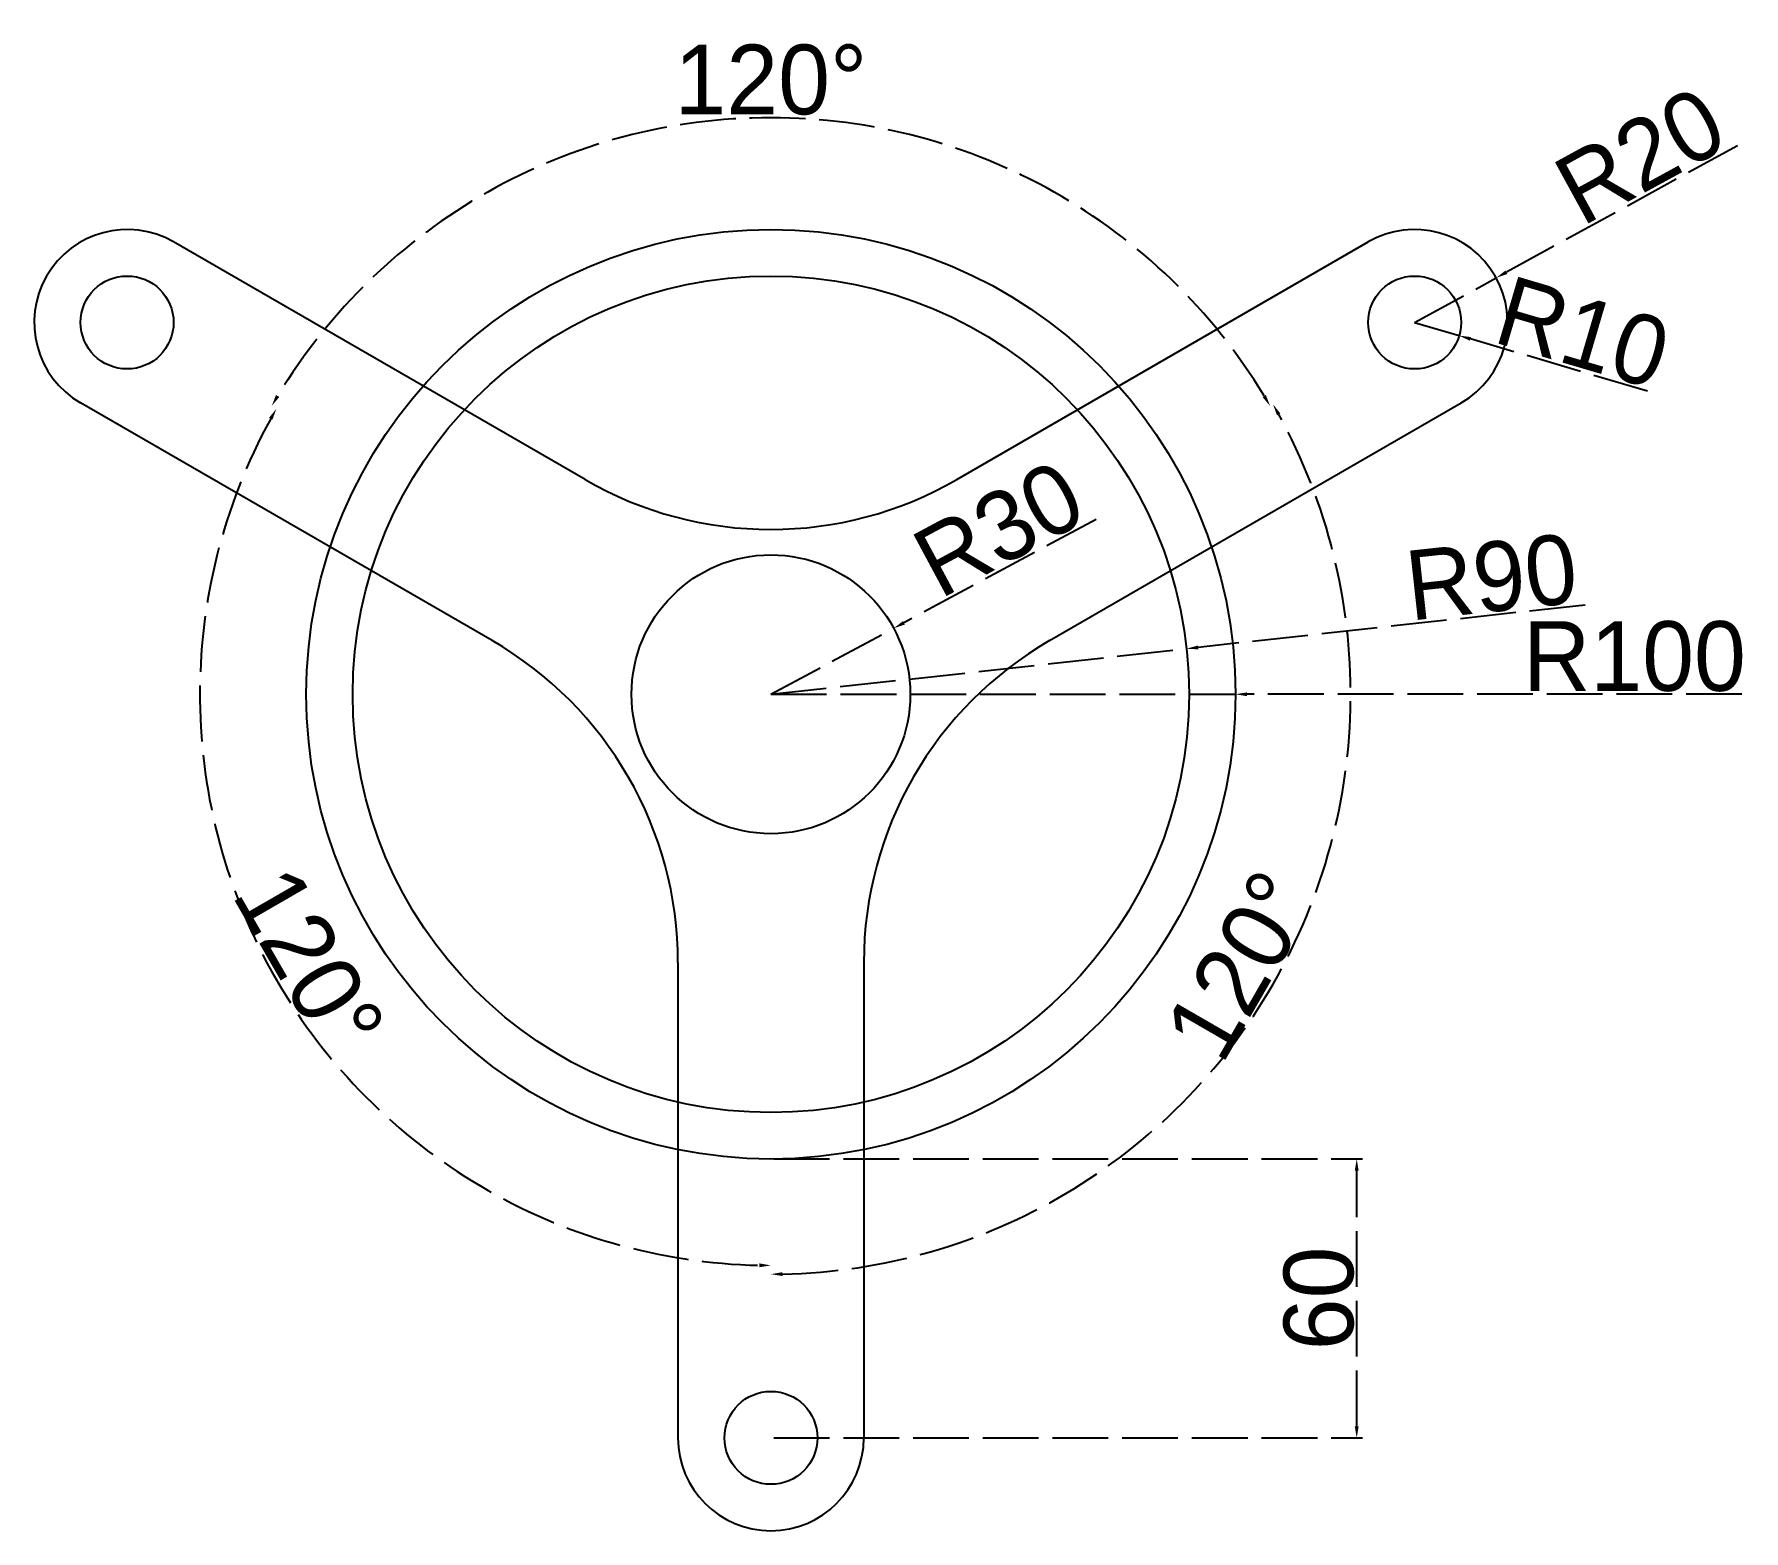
# Model space of a CAD drawing. Header units: millimetres. Extents: x 1951 to 2319, y 589 to 911.
import ezdxf

# ---------------------------------------------------------------- set-up
doc = ezdxf.new("R2010")
doc.units = ezdxf.units.MM
doc.linetypes.add('ACAD_ISO02W100', pattern=[15, 12, -3])
doc.layers.add('Ölçülendirme', color=7, linetype='Continuous', plot=False)
doc.dimstyles.new('ISO-25', dxfattribs={"dimtxt": 2.5, "dimasz": 2.5, "dimexe": 1.25, "dimexo": 0.625, "dimtad": 1, "dimtxsty": 'Standard', "dimcen": 2.5, "dimadec": 0, "dimazin": 0, "dimtfac": 1, "dimtmove": 0, "dimatfit": 3, "dimfxl": 1, "dimarcsym": 0})

# ---------------------------------------------------------------- blocks, each defined once
blk = doc.blocks.new('*D1')
at = {"layer": 'Defpoints', "color": 0, "linetype": 'ACAD_ISO02W100'}
for p in [(2152.43, 885.94), (1971.43, 849.36), (2248.56, 849.36), (2110, 769.36), (2110, 769.36)]:
    blk.add_point(p, dxfattribs=at)
at = {"layer": 'Ölçülendirme', "color": 0, "linetype": 'ACAD_ISO02W100', "lineweight": -2}
blk.add_arc((2110, 769.36), 124.06, 31.1546, 148.8454, dxfattribs=at)
at = {"layer": 'Ölçülendirme', "color": 0, "linetype": 'ACAD_ISO02W100'}
for points in [[(2004.19, 833.33), (2003.47, 833.75), (2002.56, 831.39)], [(2216.53, 833.75), (2215.81, 833.33), (2217.44, 831.39)]]:
    blk.add_solid(points, dxfattribs=at)
at = {"layer": 'Ölçülendirme', "color": 0, "linetype": 'ACAD_ISO02W100', "insert": (2110, 901.54), "char_height": 15, "attachment_point": 5}
blk.add_mtext('120°', dxfattribs=at)
blk = doc.blocks.new('*D2')
at = {"layer": 'Defpoints', "color": 0, "linetype": 'ACAD_ISO02W100', "lineweight": 0}
for p in [(2248.56, 849.36), (2110, 769.36), (2110, 769.36), (2190.21, 673.76), (2110, 609.36)]:
    blk.add_point(p, dxfattribs=at)
at = {"layer": 'Ölçülendirme', "color": 0, "linetype": 'ACAD_ISO02W100', "lineweight": -2}
blk.add_arc((2110, 769.36), 124.79, 271.1479, 28.8521, dxfattribs=at)
at = {"layer": 'Ölçülendirme', "color": 0, "linetype": 'ACAD_ISO02W100', "lineweight": 0}
for points in [[(2218.93, 829.37), (2219.66, 829.78), (2218.07, 831.75)], [(2112.5, 644.18), (2112.49, 645.01), (2110, 644.57)]]:
    blk.add_solid(points, dxfattribs=at)
at = {"layer": 'Ölçülendirme', "color": 0, "linetype": 'ACAD_ISO02W100', "insert": (2211.03, 711.03), "char_height": 15, "attachment_point": 5, "rotation": 60}
blk.add_mtext('120°', dxfattribs=at)
blk = doc.blocks.new('*D3')
at = {"layer": 'Defpoints', "color": 0, "linetype": 'ACAD_ISO02W100', "lineweight": 0}
for p in [(1971.43, 849.36), (2110, 769.36), (2110, 769.36), (1988.97, 748.02), (2110, 609.36)]:
    blk.add_point(p, dxfattribs=at)
at = {"layer": 'Ölçülendirme', "color": 0, "linetype": 'ACAD_ISO02W100', "lineweight": -2}
blk.add_arc((2110, 769.36), 122.9, 151.1656, 268.8344, dxfattribs=at)
at = {"layer": 'Ölçülendirme', "color": 0, "linetype": 'ACAD_ISO02W100', "lineweight": 0}
for points in [[(2001.98, 828.83), (2002.7, 828.42), (2003.57, 830.8)], [(2107.5, 646.9), (2107.49, 646.07), (2110, 646.46)]]:
    blk.add_solid(points, dxfattribs=at)
at = {"layer": 'Ölçülendirme', "color": 0, "linetype": 'ACAD_ISO02W100', "insert": (2010.6, 711.97), "char_height": 15, "attachment_point": 5, "rotation": 300}
blk.add_mtext('120°', dxfattribs=at)
blk = doc.blocks.new('*D4')
at = {"layer": 'Defpoints', "color": 0, "linetype": 'ACAD_ISO02W100', "lineweight": 0}
for p in [(2248.56, 849.36), (2258.15, 846.53)]:
    blk.add_point(p, dxfattribs=at)
at = {"layer": 'Ölçülendirme', "color": 0, "linetype": 'ACAD_ISO02W100', "lineweight": -2}
for p, q in [((2248.56, 849.36), (2258.15, 846.53)), ((2298.66, 834.58), (2260.55, 845.82))]:
    blk.add_line(p, q, dxfattribs=at)
at = {"layer": 'Ölçülendirme', "color": 0, "linetype": 'ACAD_ISO02W100', "lineweight": 0}
blk.add_solid([(2260.67, 846.22), (2260.43, 845.42), (2258.15, 846.53)], dxfattribs=at)
at = {"layer": 'Ölçülendirme', "color": 0, "linetype": 'ACAD_ISO02W100', "insert": (2284.77, 847.15), "char_height": 15, "attachment_point": 5, "rotation": 343.5687}
blk.add_mtext('R10', dxfattribs=at)
blk = doc.blocks.new('*D5')
at = {"layer": 'Defpoints', "color": 0, "linetype": 'ACAD_ISO02W100', "lineweight": 0}
for p in [(2266.11, 858.96), (2248.56, 849.36)]:
    blk.add_point(p, dxfattribs=at)
at = {"layer": 'Ölçülendirme', "color": 0, "linetype": 'ACAD_ISO02W100', "lineweight": -2}
for p, q in [((2318.02, 887.37), (2268.3, 860.16)), ((2248.56, 849.36), (2266.11, 858.96))]:
    blk.add_line(p, q, dxfattribs=at)
at = {"layer": 'Ölçülendirme', "color": 0, "linetype": 'ACAD_ISO02W100', "lineweight": 0}
blk.add_solid([(2268.1, 860.53), (2268.5, 859.79), (2266.11, 858.96)], dxfattribs=at)
at = {"layer": 'Ölçülendirme', "color": 0, "linetype": 'ACAD_ISO02W100', "insert": (2297.12, 885.2), "char_height": 15, "attachment_point": 5, "rotation": 28.6943}
blk.add_mtext('R20', dxfattribs=at)
blk = doc.blocks.new('*D6')
at = {"layer": 'Defpoints', "color": 0, "linetype": 'ACAD_ISO02W100', "lineweight": 0}
for p in [(2199.46, 779.16), (2110, 769.36)]:
    blk.add_point(p, dxfattribs=at)
at = {"layer": 'Ölçülendirme', "color": 0, "linetype": 'ACAD_ISO02W100', "lineweight": -2}
for p, q in [((2285.24, 788.56), (2201.95, 779.44)), ((2110, 769.36), (2199.46, 779.16))]:
    blk.add_line(p, q, dxfattribs=at)
at = {"layer": 'Ölçülendirme', "color": 0, "linetype": 'ACAD_ISO02W100', "lineweight": 0}
blk.add_solid([(2201.9, 779.85), (2201.99, 779.02), (2199.46, 779.16)], dxfattribs=at)
at = {"layer": 'Ölçülendirme', "color": 0, "linetype": 'ACAD_ISO02W100', "insert": (2265.09, 794.53), "char_height": 15, "attachment_point": 5, "rotation": 6.2548}
blk.add_mtext('R90', dxfattribs=at)
blk = doc.blocks.new('*D7')
at = {"layer": 'Defpoints', "color": 0, "linetype": 'ACAD_ISO02W100', "lineweight": 0}
for p in [(2110, 769.36), (2210, 769.36)]:
    blk.add_point(p, dxfattribs=at)
at = {"layer": 'Ölçülendirme', "color": 0, "linetype": 'ACAD_ISO02W100', "lineweight": -2}
for p, q in [((2110, 769.36), (2210, 769.36)), ((2318.99, 769.36), (2212.5, 769.36))]:
    blk.add_line(p, q, dxfattribs=at)
at = {"layer": 'Ölçülendirme', "color": 0, "linetype": 'ACAD_ISO02W100', "lineweight": 0}
blk.add_solid([(2212.5, 769.77), (2212.5, 768.94), (2210, 769.36)], dxfattribs=at)
at = {"layer": 'Ölçülendirme', "color": 0, "linetype": 'ACAD_ISO02W100', "insert": (2295.87, 777.48), "char_height": 15, "attachment_point": 5}
blk.add_mtext('R100', dxfattribs=at)
blk = doc.blocks.new('*D8')
at = {"layer": 'Defpoints', "color": 0, "linetype": 'ACAD_ISO02W100', "lineweight": 0}
for p in [(2136.43, 783.55), (2110, 769.36)]:
    blk.add_point(p, dxfattribs=at)
at = {"layer": 'Ölçülendirme', "color": 0, "linetype": 'ACAD_ISO02W100', "lineweight": -2}
for p, q in [((2179.98, 806.94), (2138.63, 784.74)), ((2110, 769.36), (2136.43, 783.55))]:
    blk.add_line(p, q, dxfattribs=at)
at = {"layer": 'Ölçülendirme', "color": 0, "linetype": 'ACAD_ISO02W100', "lineweight": 0}
blk.add_solid([(2138.43, 785.1), (2138.83, 784.37), (2136.43, 783.55)], dxfattribs=at)
at = {"layer": 'Ölçülendirme', "color": 0, "linetype": 'ACAD_ISO02W100', "insert": (2159.06, 804.93), "char_height": 15, "attachment_point": 5, "rotation": 28.2416}
blk.add_mtext('R30', dxfattribs=at)
blk = doc.blocks.new('*D9')
at = {"layer": 'Defpoints', "color": 0, "linetype": 'ACAD_ISO02W100', "lineweight": 0}
for p in [(2110, 669.36), (2236.09, 669.36), (2110, 609.36)]:
    blk.add_point(p, dxfattribs=at)
at = {"layer": 'Ölçülendirme', "color": 0, "linetype": 'ACAD_ISO02W100', "lineweight": -2}
for p, q in [((2110.62, 669.36), (2237.34, 669.36)), ((2236.09, 611.86), (2236.09, 666.86)), ((2110.62, 609.36), (2237.34, 609.36))]:
    blk.add_line(p, q, dxfattribs=at)
at = {"layer": 'Ölçülendirme', "color": 0, "linetype": 'ACAD_ISO02W100', "lineweight": 0}
for points in [[(2235.67, 666.86), (2236.51, 666.86), (2236.09, 669.36)], [(2235.67, 611.86), (2236.51, 611.86), (2236.09, 609.36)]]:
    blk.add_solid(points, dxfattribs=at)
at = {"layer": 'Ölçülendirme', "color": 0, "linetype": 'ACAD_ISO02W100', "insert": (2227.96, 639.36), "char_height": 15, "attachment_point": 5, "rotation": 90}
blk.add_mtext('60', dxfattribs=at)

msp = doc.modelspace()

# ---------------------------------------------------------------- linework, layer by layer
for p, q in [((2069.998, 815.545), (1981.434, 866.678)), ((2149.998, 815.545), (2238.562, 866.678)), ((2049.998, 780.904), (1961.434, 832.037)), ((2169.998, 780.904), (2258.562, 832.037)), ((2089.998, 711.622), (2089.998, 609.357)), ((2129.998, 711.622), (2129.998, 609.357))]:
    msp.add_line(p, q)
for centre, radius in [((2109.998, 769.357), 100), ((1971.434, 849.357), 10), ((2109.998, 769.357), 90), ((2248.562, 849.357), 10), ((2109.998, 769.357), 30), ((2109.998, 609.357), 10)]:
    msp.add_circle(centre, radius)
for centre, radius, start, end in [((1971.434, 849.357), 20, 60, 240), ((2248.562, 849.357), 20, 300, 120), ((2109.998, 884.827), 80, 240, 300), ((2009.998, 711.622), 80, 0, 60), ((2209.998, 711.622), 80, 120, 180), ((2109.998, 609.357), 20, 180, 0)]:
    msp.add_arc(centre, radius, start, end)

# ---------------------------------------------------------------- dimensions: what is measured, and where the dimension line sits
at = {"layer": 'Ölçülendirme', "color": 2, "linetype": 'ACAD_ISO02W100'}
for base, line1, line2, picture, middle in [((2152.43, 885.937), ((2109.998, 769.357), (2248.562, 849.357)), ((2109.998, 769.357), (1971.434, 849.357)), '*D1', (2109.998, 901.544)), ((1988.97, 748.017), ((2109.998, 769.357), (1971.434, 849.357)), ((2109.998, 769.357), (2109.998, 609.357)), '*D3', (2010.604, 711.972)), ((2190.211, 673.763), ((2109.998, 769.357), (2109.998, 609.357)), ((2109.998, 769.357), (2248.562, 849.357)), '*D2', (2211.032, 711.025))]:
    dim = msp.add_angular_dim_2l(base=base, line1=line1, line2=line2, dimstyle='ISO-25', override={"dimtxt": 15}, dxfattribs=at)
    dim.commit()
    dim.dimension.update_dxf_attribs({"geometry": picture, "text_midpoint": middle})
for center, mpoint, picture, middle in [((2248.562, 849.357), (2266.106, 858.96), '*D5', (2301.024, 878.072)), ((2248.562, 849.357), (2258.154, 846.529), '*D4', (2282.471, 839.357)), ((2109.998, 769.357), (2136.427, 783.553), '*D8', (2162.908, 797.777)), ((2109.998, 769.357), (2199.462, 779.163), '*D6', (2265.979, 786.453)), ((2109.998, 769.357), (2209.998, 769.357), '*D7', (2295.87, 769.357))]:
    dim = msp.add_radius_dim(center=center, mpoint=mpoint, dimstyle='ISO-25', override={"dimtxt": 15}, dxfattribs=at)
    dim.commit()
    dim.dimension.update_dxf_attribs({"geometry": picture, "text_midpoint": middle, "dimtype": 164})
dim = msp.add_linear_dim(base=(2236.089, 669.357), p1=(2109.998, 609.357), p2=(2109.998, 669.357), angle=90, dimstyle='ISO-25', override={"dimtxt": 15}, dxfattribs=at)
dim.commit()
dim.dimension.update_dxf_attribs({"geometry": '*D9', "text_midpoint": (2227.964, 639.357)})

doc.saveas('drawing.dxf')
